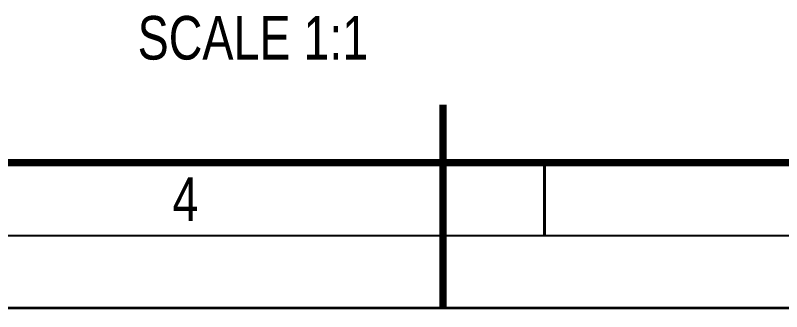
# Model space of a CAD drawing. Header units: millimetres. Extents: x 0 to 420, y 0 to 297.
# Drawn here: x 180.6 to 233.3, y -0.2 to 20.1 of the extents above; entities that cross this region are included whole.
import ezdxf

# ---------------------------------------------------------------- set-up
doc = ezdxf.new("R2010")
doc.units = ezdxf.units.MM
doc.header["$LTSCALE"] = 23.1
doc.layers.get('0').update_dxf_attribs({"linetype": 'CONTINUOUS'})
doc.styles.get("Standard").update_dxf_attribs({"font": 'txt', "width": 0.8})
doc.styles.add('TEXTSTYLE_10', font='txt', dxfattribs={"width": 0.8})

msp = doc.modelspace()

# ---------------------------------------------------------------- linework, layer by layer
at = {"color": 7, "linetype": 'CONTINUOUS'}
msp.add_line((5, 5), (415, 5), dxfattribs=at)
for points, const_width in [([(210, 0), (210, 14)], 0.5), ([(24, 10), (410, 10)], 0.499), ([(217, 5), (217, 10)], 0.199), ([(0, 0), (420, 0)], 0.199)]:
    msp.add_lwpolyline(points, dxfattribs=dict(at, const_width=const_width))

# ---------------------------------------------------------------- texts
at = {"color": 2, "linetype": 'CONTINUOUS', "insert": (204.8547, 20.104), "char_height": 3, "width": 24.675, "attachment_point": 3, "line_spacing_factor": 0.9, "style": 'TEXTSTYLE_10'}
msp.add_mtext('SCALE 1:1', dxfattribs=at)
at = {"color": 7, "linetype": 'CONTINUOUS', "insert": (191.375, 9), "char_height": 3, "width": 2.4, "attachment_point": 1, "line_spacing_factor": 0.9}
msp.add_mtext('4', dxfattribs=at)

doc.saveas('drawing.dxf')
